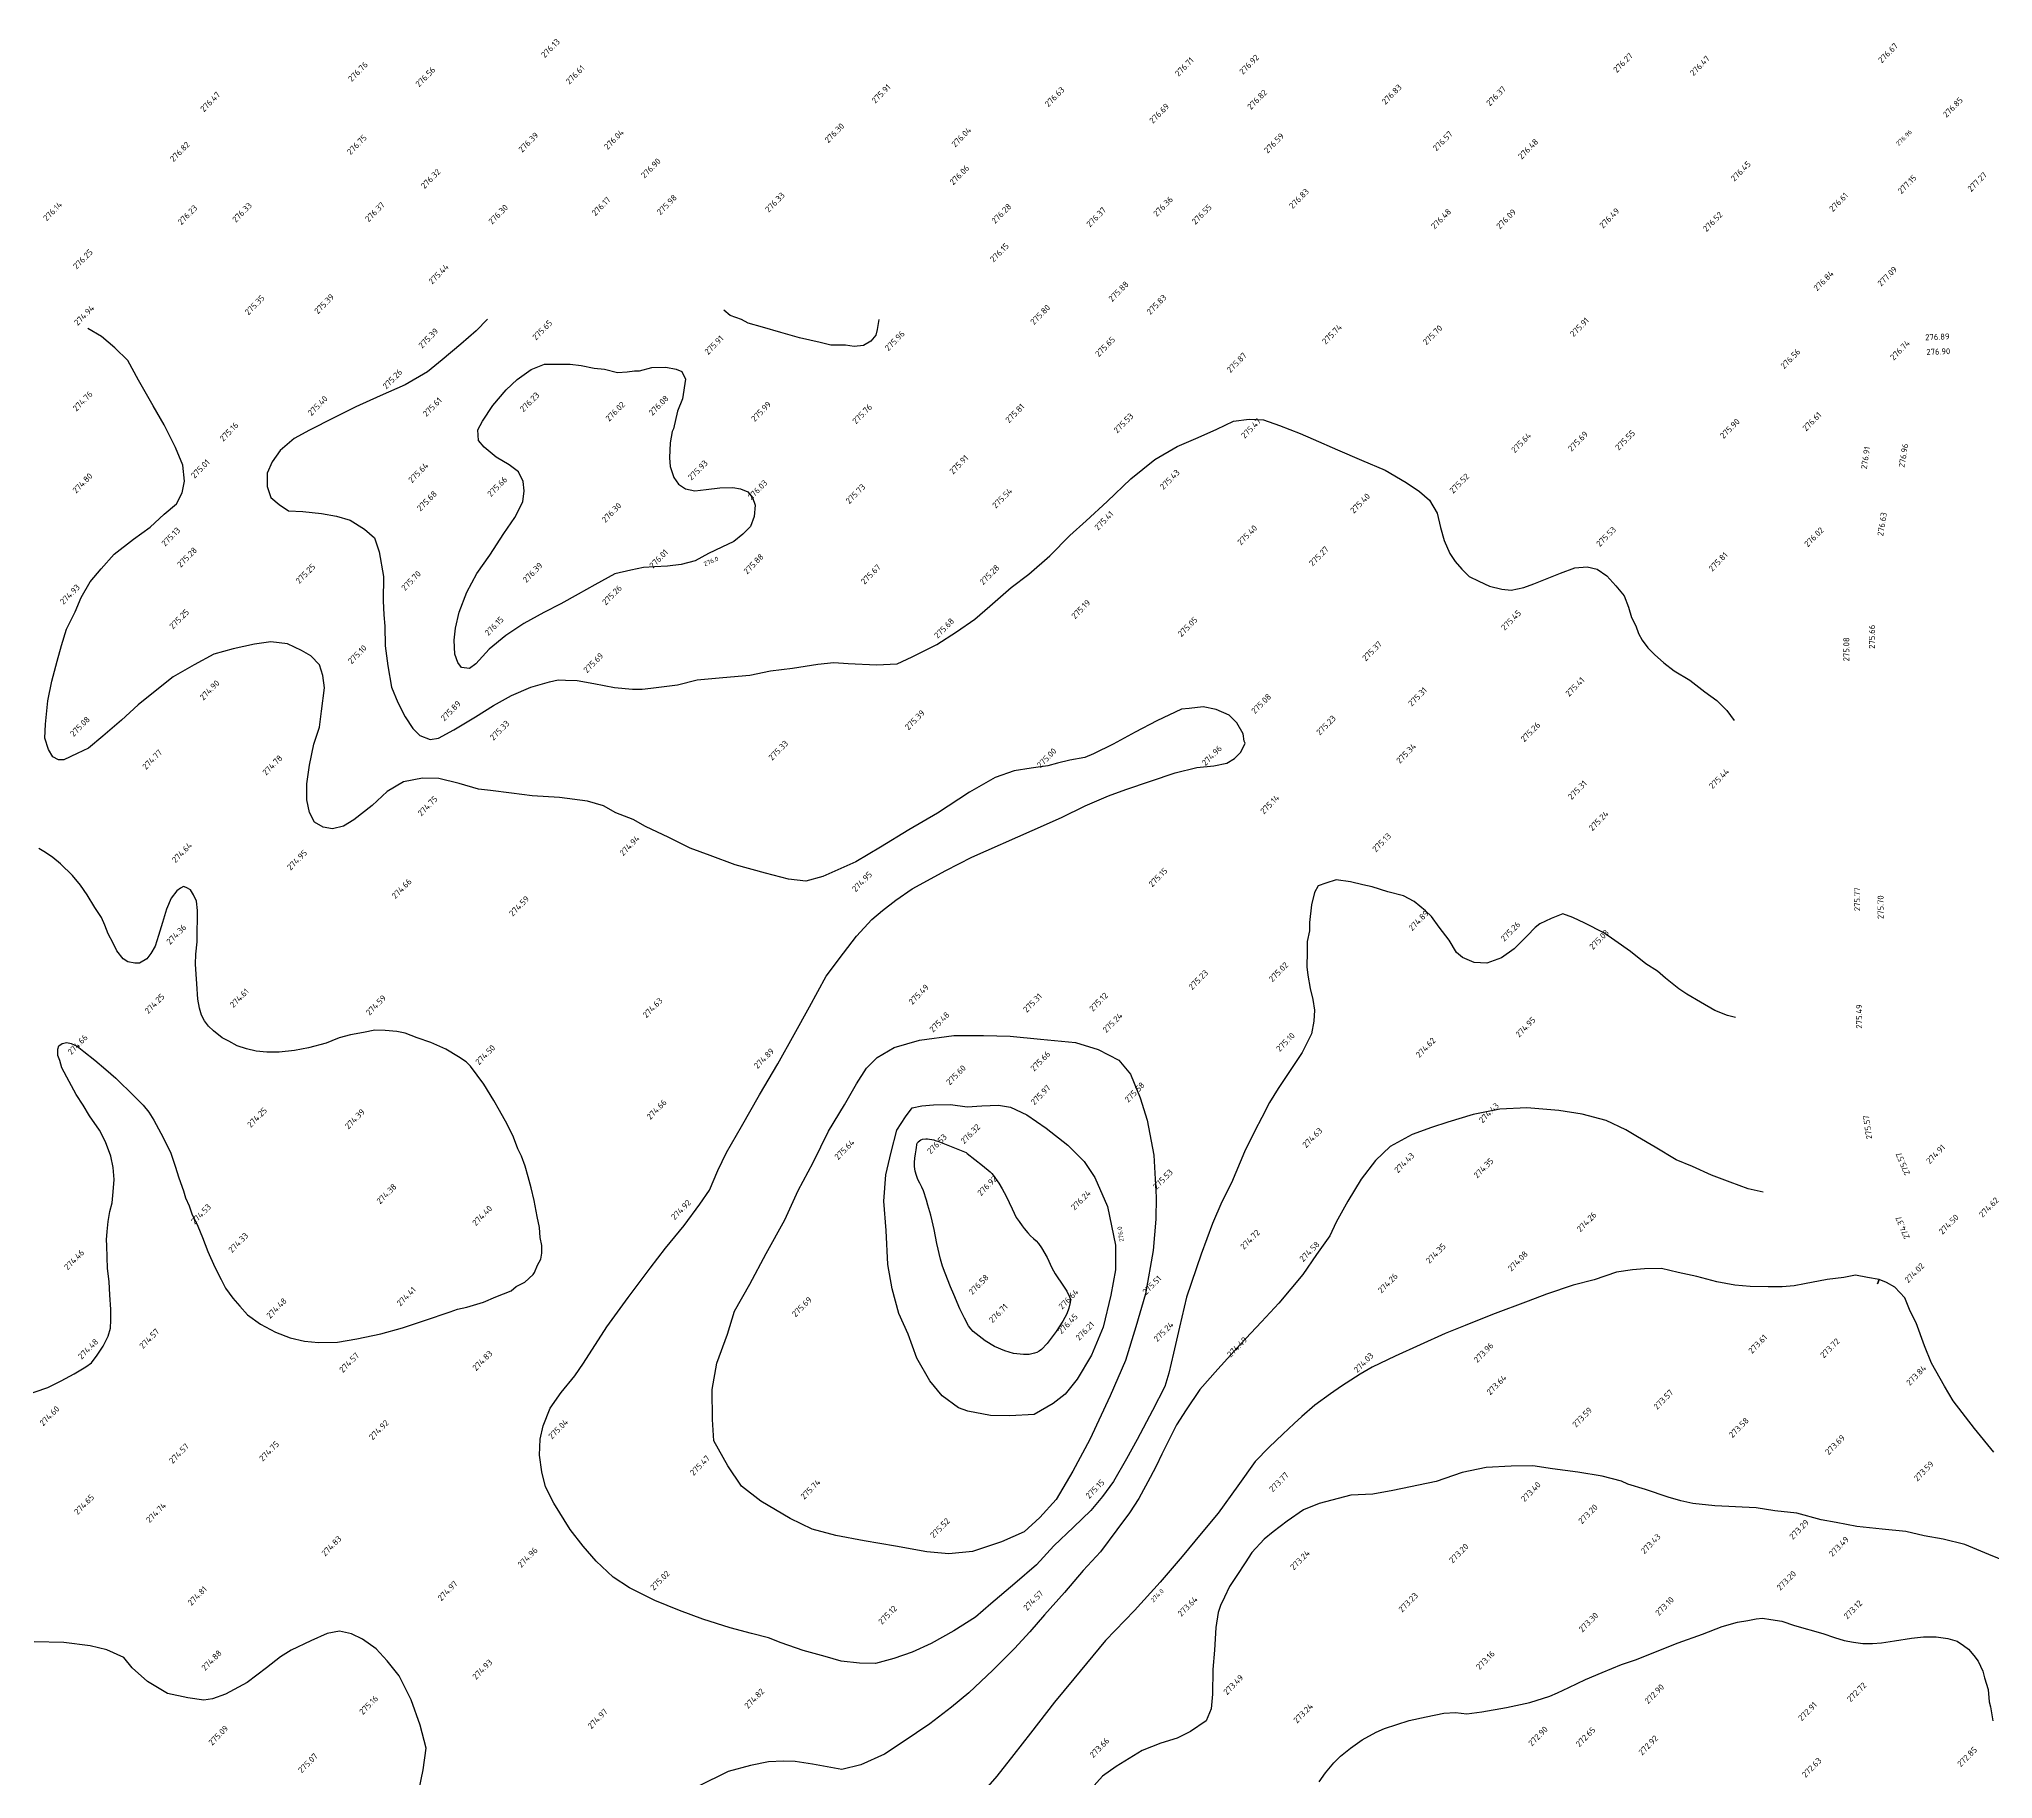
# Model space of a CAD drawing. Header units: metres. Extents: x 36952 to 37841, y 34980 to 35683.
# Drawn here: x 37219.3 to 37544.9, y 35393.1 to 35683 of the extents above; entities that cross this region are included whole.
import ezdxf

# ---------------------------------------------------------------- set-up
doc = ezdxf.new("R2010")
doc.units = ezdxf.units.M
doc.header["$LTSCALE"] = 5
doc.layers.add('Линии горизонталей', color=7, linetype='Continuous')
doc.layers.add('Отметки', color=7, linetype='Continuous')
doc.styles.get("Standard").update_dxf_attribs({"font": 'simplex.shx'})

msp = doc.modelspace()

# ---------------------------------------------------------------- linework, layer by layer
at = {"layer": 'Линии горизонталей', "color": 42, "lineweight": 30}
for points, elevation in [([(37359.24, 35636.29), (37358.99, 35634.65), (37358.74, 35633.7), (37357.89, 35632.66), (37356.69, 35631.97), (37355.14, 35631.78), (37353.67, 35632.03), (37351.27, 35632.01), (37349.46, 35632.43), (37346.01, 35633.26), (37342.91, 35634.1), (37339.89, 35635.03), (37337.47, 35635.7), (37336.35, 35636.29), (37334.45, 35636.97), (37333.42, 35637.82)], 276), ([(37502.03, 35519.99), (37500.66, 35520.32), (37498.58, 35521.17), (37496.17, 35522.52), (37493.92, 35523.88), (37492.54, 35524.73), (37490.37, 35526.53), (37488.99, 35527.72), (37487.09, 35528.91), (37484.49, 35530.96), (37481.9, 35532.83), (37480.08, 35534.11), (37476.88, 35535.72), (37474.9, 35536.65), (37473.26, 35537.24), (37471.29, 35536.45), (37469.4, 35535.58), (37468.63, 35534.97), (37467.27, 35533.58), (37466.24, 35532.54), (37465.13, 35531.42), (37462.99, 35529.94), (37460.59, 35529.06), (37458.44, 35529.13), (37456.54, 35529.98), (37455.5, 35530.83), (37454.28, 35532.89), (37452.63, 35535.02), (37451.33, 35536.82), (37450.37, 35537.76), (37448.47, 35539.3), (37446.66, 35540.23), (37444.07, 35540.9), (37441.48, 35541.74), (37439.93, 35542.07), (37437.86, 35542.57), (37435.45, 35542.9), (37433.74, 35542.37), (37432.45, 35541.93), (37431.85, 35540.81), (37431.35, 35538.74), (37431.03, 35535.81), (37431.04, 35534.44), (37430.62, 35532.63), (37430.64, 35530.91), (37430.57, 35528.41), (37430.75, 35527.04), (37431.11, 35524.8), (37431.55, 35523), (37431.83, 35521.19), (37431.75, 35519.39), (37431.34, 35517.23), (37429.81, 35514.12), (37427.6, 35510.84), (37425.81, 35508.16), (37424.37, 35505.83), (37423.1, 35503.32), (37421.91, 35501.08), (37420.21, 35497.62), (37418.01, 35492.44), (37416.4, 35489.25), (37414.88, 35485.63), (37412.94, 35480.54), (37410.5, 35473.38), (37409.33, 35468.38), (37408.33, 35464.07), (37407.58, 35460.71), (37406.91, 35458.47), (37404.87, 35454.5), (37402.32, 35449.66), (37400.54, 35446.46), (37398.33, 35442.66), (37396.54, 35440.15), (37394.58, 35437.82), (37391.68, 35435.04), (37388.43, 35431.92), (37385.53, 35428.8), (37381.94, 35425.68), (37377.92, 35422.3), (37375.36, 35420.04), (37371.76, 35417.78), (37367.99, 35415.68), (37364.82, 35414.2), (37361.73, 35413.14), (37358.72, 35412.35), (37356.05, 35412.41), (37352.95, 35412.74), (37350.28, 35413.49), (37346.66, 35414.5), (37342.95, 35415.76), (37340.88, 35416.6), (37338.04, 35417.36), (37334.5, 35418.28), (37329.93, 35419.71), (37326.05, 35421.14), (37321.91, 35422.83), (37317.68, 35424.95), (37315, 35426.74), (37312.14, 35429.39), (37309.97, 35431.86), (37307.8, 35434.69), (37305.1, 35439.06), (37303.71, 35441.8), (37303.09, 35444.29), (37302.72, 35447.04), (37302.79, 35449.71), (37303.29, 35451.95), (37304.47, 35454.88), (37306.34, 35457.47), (37308.58, 35460.29), (37310.01, 35462.4), (37313.92, 35468.46), (37317.5, 35473.3), (37321.16, 35478.23), (37323.72, 35481.52), (37326.79, 35485.33), (37329.43, 35488.87), (37331.05, 35491.21), (37332.4, 35494.49), (37333.84, 35497.51), (37336.39, 35501.83), (37339.36, 35507.1), (37342.42, 35512.28), (37345.14, 35517.12), (37347.68, 35521.78), (37350.49, 35526.88), (37353.38, 35530.69), (37355.51, 35533.54), (37358.07, 35536.31), (37359.87, 35537.79), (37362.09, 35539.52), (37364.83, 35541.44), (37370.4, 35544.49), (37374.77, 35546.67), (37384.81, 35551.13), (37389.69, 35553.32), (37393.64, 35555.24), (37397.5, 35556.9), (37400.41, 35557.96), (37404.53, 35559.36), (37408.65, 35560.77), (37412.26, 35561.66), (37415.1, 35561.94), (37417.24, 35562.38), (37418.53, 35563.16), (37419.55, 35564.2), (37420.32, 35565.67), (37420.14, 35566.02), (37419.96, 35567.22), (37418.91, 35569.1), (37417.61, 35570.38), (37415.46, 35571.32), (37413.3, 35571.73), (37410.98, 35571.45), (37409.69, 35571.36), (37405.58, 35569.44), (37401.98, 35567.52), (37398.29, 35565.51), (37395.04, 35563.94), (37393.58, 35563.33), (37391.09, 35562.88), (37389.03, 35562.35), (37387.39, 35561.9), (37384.64, 35561.54), (37381.81, 35561.09), (37378.63, 35559.95), (37374.35, 35557.51), (37369.04, 35554.03), (37364.24, 35551.24), (37359.53, 35548.37), (37355.42, 35545.93), (37349.93, 35543.48), (37347.1, 35542.68), (37344.17, 35543.01), (37340.38, 35544.01), (37335.29, 35545.44), (37331.15, 35546.95), (37327.79, 35548.22), (37324.25, 35550), (37320.37, 35551.78), (37318.29, 35552.97), (37315.45, 35554.07), (37313.37, 35555.26), (37310.7, 35556.01), (37306.05, 35556.66), (37301.49, 35556.89), (37298.04, 35557.34), (37294.51, 35557.78), (37292.53, 35558.03), (37289.34, 35558.95), (37285.9, 35559.79), (37283.23, 35559.85), (37280.05, 35559.23), (37277.31, 35557.66), (37274.83, 35555.32), (37271.75, 35552.89), (37270.04, 35551.84), (37268.23, 35551.4), (37266.63, 35551.68), (37265.18, 35552.54), (37264.37, 35554.13), (37263.92, 35556.23), (37263.93, 35558.94), (37264.37, 35562.04), (37265.12, 35565.55), (37266.04, 35568.38), (37266.37, 35571), (37266.86, 35574.91), (37266.59, 35576.94), (37266.04, 35578.74), (37264.61, 35580.22), (37263.03, 35581.13), (37260.7, 35582.23), (37257.94, 35582.55), (37255.19, 35582.19), (37251.67, 35581.39), (37248.41, 35580.5), (37245.15, 35578.76), (37241.64, 35576.75), (37238.93, 35574.59), (37235.82, 35572.07), (37233.06, 35569.52), (37229.93, 35566.85), (37227.53, 35564.87), (37225.64, 35563.99), (37223.41, 35562.94), (37222.53, 35562.92), (37221.58, 35563.42), (37220.88, 35564.61), (37220.29, 35566.53), (37220.36, 35568.86), (37220.76, 35572.73), (37221.43, 35576), (37222.35, 35579.37), (37223.02, 35581.95), (37223.86, 35584.71), (37225.3, 35587.56), (37226.31, 35589.98), (37227.84, 35592.57), (37229.63, 35594.73), (37231.85, 35597.16), (37235.02, 35599.68), (37237.84, 35601.68), (37240.15, 35603.84), (37242.2, 35605.58), (37243.13, 35607.39), (37243.55, 35609.37), (37243.27, 35612.04), (37242.05, 35614.95), (37240.13, 35618.73), (37238.3, 35621.9), (37235.86, 35626.18), (37234.11, 35629.44), (37231.95, 35631.57), (37229.7, 35633.45), (37227.45, 35634.81)], 275), ([(37294.02, 35636.33), (37292.15, 35634.42), (37289.58, 35632.16), (37286.5, 35629.56), (37284.02, 35627.56), (37280.34, 35625.39), (37276.14, 35623.55), (37272.11, 35621.71), (37268.42, 35619.88), (37264.39, 35617.87), (37261.82, 35616.48), (37259.51, 35614.48), (37258.15, 35612.58), (37257.31, 35610.68), (37257.32, 35608.44), (37257.94, 35606.64), (37259.32, 35605.45), (37260.88, 35604.42), (37263.29, 35604.27), (37266.39, 35603.95), (37268.89, 35603.54), (37271.13, 35602.87), (37273.55, 35601.33), (37275.19, 35599.88), (37275.98, 35597.57), (37276.7, 35593.44), (37276.65, 35589.4), (37276.75, 35587.08), (37276.93, 35585.19), (37276.96, 35581.92), (37277.45, 35578.57), (37278.04, 35575.04), (37279.09, 35572.47), (37280.31, 35570.07), (37281.62, 35568.13), (37282.75, 35566.99), (37284.47, 35566.31), (37285.85, 35566.5), (37288.42, 35567.89), (37292.04, 35570.09), (37295.01, 35571.98), (37298.01, 35573.64), (37301.27, 35575.04), (37304.36, 35575.94), (37305.8, 35576.24), (37307.02, 35576.2), (37309, 35576.13), (37311.76, 35575.63), (37315.21, 35574.97), (37318.21, 35574.67), (37319.8, 35574.68), (37321.23, 35574.84), (37325.7, 35575.39), (37328.96, 35576.27), (37333.26, 35576.65), (37337.73, 35577.03), (37341.17, 35577.74), (37344.86, 35578.2), (37349.07, 35578.83), (37351.74, 35579.11), (37354.15, 35578.95), (37358.88, 35578.73), (37362.32, 35578.93), (37364.81, 35580.06), (37368.92, 35582.16), (37372.18, 35584.25), (37375.26, 35586.33), (37377.74, 35588.5), (37381.33, 35591.63), (37384.24, 35593.88), (37387.74, 35596.92), (37391.07, 35600.3), (37393.81, 35602.73), (37397.31, 35605.94), (37401.24, 35609.75), (37405.26, 35612.97), (37408.94, 35615.14), (37412.46, 35616.63), (37415.55, 35618.03), (37418.38, 35619.34), (37420.95, 35619.7), (37423.36, 35619.55), (37426.04, 35618.62), (37429.49, 35617.27), (37431.65, 35616.34), (37435.7, 35614.56), (37439.67, 35612.87), (37443.64, 35611.18), (37447.1, 35609.14), (37449.35, 35607.61), (37450.99, 35606.16), (37452.3, 35604.02), (37452.83, 35601.61), (37453.45, 35599.47), (37454.41, 35597.32), (37455.28, 35595.95), (37456.41, 35594.67), (37457.62, 35593.48), (37459.26, 35592.71), (37460.99, 35591.86), (37463.06, 35591.36), (37464.61, 35591.2), (37466.75, 35591.65), (37468.38, 35592.26), (37470.61, 35593.14), (37472.85, 35594.02), (37475.25, 35594.89), (37477.31, 35595.08), (37478.95, 35594.66), (37480.59, 35593.56), (37482.07, 35591.93), (37483.45, 35590.22), (37484.16, 35588.34), (37484.69, 35586.62), (37485.38, 35585.25), (37485.82, 35583.96), (37486.43, 35582.85), (37487.39, 35581.56), (37488.52, 35580.45), (37490.07, 35579.09), (37491.8, 35577.72), (37494.4, 35576.19), (37496.91, 35574.23), (37498.9, 35572.79), (37500.54, 35571.16), (37501.76, 35569.45)], 275.5), ([(37319.38, 35627.74), (37321.44, 35628.27), (37323.76, 35628.37), (37325.49, 35628.04), (37326.44, 35627.62), (37327.05, 35626.33), (37326.55, 35623.06), (37325.71, 35620.99), (37325.04, 35618.06), (37324.79, 35617.62), (37324.46, 35615.73), (37324.39, 35613.23), (37324.49, 35611.77), (37325.1, 35609.97), (37325.88, 35608.86), (37327.01, 35608.09), (37328.56, 35607.76), (37330.45, 35607.94), (37332.77, 35608.22), (37334.92, 35608.32), (37336.21, 35608.07), (37337.42, 35607.57), (37338.2, 35606.62), (37338.64, 35605.34), (37338.48, 35603.44), (37337.89, 35601.8), (37336.61, 35600.5), (37335.07, 35599.29), (37333.1, 35598.33), (37330.87, 35597.28), (37328.64, 35596.06), (37326.33, 35595.44), (37324.01, 35595.17), (37321.86, 35595.06), (37320.05, 35594.96), (37317.9, 35594.52), (37315.24, 35593.9), (37311.9, 35592.07), (37309.16, 35590.5), (37306.24, 35588.93), (37303.42, 35587.44), (37300.07, 35585.61), (37297.08, 35583.61), (37294.34, 35581.36), (37292.12, 35578.93), (37291.04, 35578.13), (37289.7, 35578.3), (37289.11, 35579.16), (37288.58, 35580.54), (37288.48, 35582.86), (37288.72, 35584.84), (37289.31, 35587.51), (37290.57, 35590.88), (37292.27, 35593.99), (37294.4, 35597.01), (37296.78, 35600.64), (37298.57, 35603.32), (37299.92, 35605.91), (37300.17, 35607.72), (37299.99, 35609.27), (37299.2, 35610.9), (37297.64, 35612.09), (37295.48, 35613.37), (37293.49, 35614.99), (37292.54, 35616.1), (37292.44, 35617.9), (37293.2, 35619.37), (37294.9, 35621.97), (37297.12, 35624.56), (37299, 35626.3), (37301.31, 35627.95), (37303.54, 35628.83), (37305.78, 35628.84), (37307.84, 35628.86), (37309.65, 35628.61), (37311.81, 35628.2), (37313.53, 35628.04), (37315.68, 35627.45), (37317.32, 35627.55), (37318.52, 35627.73), (37319.38, 35627.74)], 276), ([(37216.38, 35456.81), (37220.79, 35458.3), (37222.99, 35459.43), (37225.16, 35460.61), (37227.11, 35461.78), (37228.04, 35462.44), (37229.01, 35463.72), (37229.98, 35465.21), (37230.84, 35466.88), (37231.23, 35468.23), (37231.29, 35469.53), (37231.24, 35471.31), (37231.08, 35473.77), (37230.99, 35475.94), (37230.72, 35478.22), (37230.63, 35479.96), (37230.62, 35481.99), (37230.54, 35482.93), (37230.67, 35484.31), (37230.81, 35485.98), (37231.08, 35487.65), (37231.51, 35489.1), (37231.68, 35490.95), (37231.81, 35492.98), (37231.65, 35495.01), (37231.27, 35496.89), (37230.38, 35499.27), (37229.39, 35501.19), (37227.74, 35503.6), (37226.68, 35505.37), (37225.51, 35507.17), (37224.33, 35509.34), (37223.12, 35511.61), (37222.75, 35512.84), (37222.45, 35513.64), (37222.44, 35514.72), (37222.62, 35515.27), (37223.16, 35515.67), (37223.96, 35515.82), (37224.65, 35515.65), (37225.63, 35515.18), (37226.79, 35514.32), (37228.62, 35512.88), (37230.44, 35511.3), (37232.12, 35509.87), (37235.15, 35506.88), (37236.68, 35505.37), (37237.59, 35504.18), (37238.44, 35502.85), (37239.61, 35500.68), (37241.19, 35497.54), (37242.01, 35495.23), (37242.6, 35493.28), (37243.38, 35491.07), (37243.71, 35489.95), (37244.3, 35488.58), (37244.75, 35487.28), (37245.74, 35485.22), (37246.52, 35483.3), (37247.44, 35480.96), (37248.62, 35478.35), (37249.65, 35476.33), (37250.38, 35474.89), (37251.59, 35473.2), (37252.76, 35471.9), (37254.04, 35470.42), (37256.19, 35468.88), (37258.73, 35467.52), (37261.13, 35466.6), (37263.56, 35466.07), (37265.85, 35465.84), (37269.04, 35465.86), (37272.26, 35466.43), (37276.24, 35467.25), (37279.89, 35468.26), (37283.54, 35469.48), (37287.84, 35470.92), (37289.03, 35471.4), (37290.62, 35471.71), (37293.37, 35472.52), (37295.43, 35473.44), (37298, 35474.44), (37298.83, 35475.13), (37300.27, 35475.87), (37301.64, 35477.18), (37301.85, 35477.48), (37302.35, 35478.71), (37302.92, 35479.73), (37303.1, 35480.71), (37303.09, 35482.01), (37302.79, 35483.32), (37302.7, 35484.98), (37302.29, 35486.83), (37301.84, 35489.51), (37301.31, 35491.6), (37300.79, 35493.41), (37300.31, 35495.18), (37299.72, 35496.85), (37299.09, 35498.11), (37298.35, 35500.06), (37297.32, 35502.23), (37296.04, 35504.5), (37295.08, 35506.16), (37293.43, 35508.87), (37292.34, 35510.38), (37291.2, 35511.86), (37290.47, 35512.58), (37289.23, 35513.44), (37287.09, 35514.69), (37284.58, 35515.79), (37282.29, 35516.61), (37280.33, 35517.39), (37278.95, 35517.67), (37276.99, 35517.8), (37275.25, 35517.86), (37273.37, 35517.49), (37271.23, 35517.07), (37269.32, 35516.59), (37268.09, 35516.07), (37267.15, 35515.7), (37264.22, 35514.92), (37261.87, 35514.5), (37259.33, 35514.2), (37257.27, 35514.22), (37255.49, 35514.39), (37253.89, 35514.74), (37252.33, 35515.27), (37250.91, 35516.02), (37249.82, 35516.59), (37248.4, 35517.78), (37247.56, 35518.53), (37246.87, 35519.43), (37246.35, 35520.37), (37246.05, 35521.53), (37245.75, 35523.05), (37245.59, 35525.58), (37245.51, 35527.18), (37245.39, 35528.88), (37245.41, 35530.51), (37245.65, 35532.58), (37245.67, 35534.35), (37245.69, 35536.34), (37245.72, 35537.83), (37245.53, 35539.39), (37245.05, 35540.43), (37244.53, 35541.23), (37243.95, 35541.59), (37243.55, 35541.76), (37243.37, 35541.8), (37242.87, 35541.51), (37242.29, 35541.07), (37241.32, 35539.86), (37240.57, 35538.01), (37239.9, 35535.79), (37239.23, 35533.65), (37238.66, 35531.84), (37237.94, 35530.67), (37237.26, 35529.76), (37236.07, 35529.06), (37235.24, 35529.02), (37234.11, 35529.27), (37233.35, 35529.73), (37232.25, 35531.1), (37231.63, 35532.36), (37230.85, 35533.92), (37230.26, 35535.36), (37229.71, 35536.63), (37228.61, 35538.29), (37227.33, 35540.41), (37226.19, 35542.04), (37224.88, 35543.62), (37222.87, 35545.6), (37221.59, 35546.64), (37220.36, 35547.5), (37219.26, 35548.14)], 274.5), ([(37343.61, 35486.28), (37345.83, 35491.16), (37348.28, 35495.8), (37350.85, 35501.04), (37353.55, 35505.44), (37355.54, 35508.9), (37357.18, 35511.52), (37358.95, 35513.31), (37361.78, 35514.99), (37366.04, 35516.21), (37371.73, 35516.96), (37376.71, 35517), (37381.13, 35516.86), (37386.2, 35516.36), (37392.02, 35515.81), (37395.82, 35514.65), (37399.27, 35512.89), (37401.19, 35510.54), (37402.79, 35506.58), (37403.97, 35502.85), (37405.08, 35497.05), (37405.49, 35490.05), (37405.4, 35486.37), (37404.96, 35481.15), (37403.71, 35473.91), (37402.09, 35468.44), (37400.38, 35462.81), (37397.78, 35456.91), (37394.4, 35449.65), (37391.59, 35444.41), (37388.78, 35439.65), (37386.07, 35436.66), (37383.48, 35434.27), (37379.7, 35432.58), (37374.85, 35431.01), (37370.94, 35430.62), (37367.26, 35430.95), (37362.03, 35431.86), (37356.81, 35432.77), (37352.06, 35433.69), (37348.14, 35434.72), (37344.45, 35436.48), (37339.56, 35439.41), (37336.34, 35441.87), (37334.07, 35445.29), (37331.78, 35449.43), (37331.52, 35452.98), (37331.48, 35457.97), (37332.28, 35462.36), (37334.02, 35467.23), (37335.18, 35471.04), (37337.76, 35475.56), (37340.45, 35480.68), (37343.61, 35486.28)], 275.5), ([(37506.63, 35490.86), (37504.14, 35491.44), (37501.12, 35492.54), (37498.01, 35493.72), (37494.82, 35495.16), (37492.14, 35496.26), (37488.6, 35498.38), (37485.66, 35500.08), (37483.76, 35501.27), (37480.48, 35502.79), (37476.43, 35503.88), (37472.55, 35504.46), (37467.22, 35504.93), (37462.74, 35504.73), (37458.28, 35503.84), (37454.07, 35502.52), (37451.33, 35501.64), (37448.15, 35500.49), (37444.47, 35498.49), (37441.99, 35496.15), (37439.6, 35493.03), (37437.39, 35489.4), (37435.44, 35485.86), (37434.42, 35483.62), (37432.21, 35480.5), (37429.91, 35477.13), (37425.9, 35472.37), (37423, 35469.25), (37419.5, 35465.53), (37415.75, 35461.37), (37412.76, 35457.99), (37410.46, 35454.62), (37408.84, 35452.12), (37406.39, 35447.19), (37405.45, 35445.21), (37404.44, 35443.31), (37402.57, 35439.85), (37401.04, 35437.43), (37398.91, 35434.58), (37396.18, 35430.95), (37393.28, 35427.83), (37390.21, 35424.19), (37386.88, 35420.47), (37384.41, 35417.61), (37381.85, 35414.84), (37381.08, 35414.06), (37378.26, 35411.2), (37374.24, 35407.47), (37371.34, 35405.04), (37367.74, 35402.26), (37363.29, 35399.3), (37360.21, 35397.22), (37356.26, 35395.47), (37353.09, 35394.67), (37348.18, 35395.58), (37345.33, 35395.99), (37343.36, 35396.06), (37340.86, 35395.96), (37337.85, 35395.33), (37334.16, 35394.36), (37329.11, 35391.83)], 274.5), ([(37364.82, 35504.93), (37364.82, 35504.93), (37366.39, 35505.25), (37368.37, 35505.43), (37371.22, 35505.46), (37373.95, 35505.12), (37376.44, 35505.26), (37379.17, 35505.39), (37381.19, 35505.05), (37383.92, 35503.77), (37387.14, 35501.54), (37390.72, 35498.72), (37393.47, 35496.01), (37395.26, 35493.3), (37397.38, 35488.51), (37398.7, 35482.02), (37398.68, 35477.93), (37397.93, 35473.7), (37396.63, 35468.4), (37394.68, 35463.71), (37392.31, 35459.71), (37390.31, 35457.21), (37388.31, 35455.65), (37385.12, 35453.85), (37381.09, 35453.58), (37377.88, 35453.68), (37374.08, 35454.36), (37372.54, 35454.94), (37369.8, 35456.94), (37367.76, 35459.42), (37365.6, 35463.2), (37364.15, 35467.22), (37362.58, 35470.64), (37361.48, 35474.79), (37360.74, 35478.81), (37360.46, 35484.5), (37360.07, 35489.36), (37360.4, 35493.75), (37361.32, 35497.56), (37362.25, 35501.21), (37363.67, 35503.45), (37364.82, 35504.93)], 276), ([(37366.52, 35499.73), (37367.08, 35499.76), (37367.36, 35499.74), (37368.39, 35499.58), (37368.65, 35499.51), (37369.08, 35499.35), (37371.03, 35498.58), (37373.81, 35497.46), (37373.85, 35497.44), (37373.89, 35497.41), (37373.97, 35497.34), (37376.51, 35495.3), (37377.82, 35494.24), (37378.09, 35493.99), (37378.33, 35493.72), (37379.26, 35492.35), (37379.81, 35491.41), (37380.46, 35490.22), (37381.45, 35488.1), (37382.15, 35486.68), (37382.61, 35485.96), (37383.11, 35485.26), (37383.45, 35484.83), (37384.07, 35484.08), (37384.53, 35483.59), (37385.04, 35483.14), (37385.47, 35482.75), (37385.86, 35482.32), (37386.36, 35481.6), (37387.3, 35479.96), (37388.1, 35478.26), (37388.62, 35477.24), (37388.96, 35476.74), (37389.7, 35475.71), (37390.56, 35474.35), (37391.02, 35473.46), (37391.13, 35473.15), (37391.17, 35472.81), (37391.15, 35472.48), (37390.93, 35471.53), (37390.57, 35470.61), (37389.91, 35469.37), (37388.81, 35467.63), (37387.32, 35465.64), (37386.34, 35464.65), (37385.98, 35464.39), (37385.59, 35464.18), (37385.17, 35464.02), (37384.29, 35463.84), (37383.38, 35463.8), (37381.7, 35463.99), (37380.23, 35464.42), (37378.55, 35465.18), (37376.96, 35466.12), (37374.97, 35467.68), (37374.56, 35468.11), (37374.22, 35468.59), (37373.5, 35469.89), (37372.77, 35471.43), (37371.75, 35473.8), (37371.21, 35475.1), (37370.3, 35477.35), (37369.88, 35478.53), (37369.52, 35479.72), (37368.9, 35482.31), (37368.46, 35484.65), (37368.16, 35486.1), (37367.91, 35487.02), (37367.43, 35488.71), (37367.18, 35489.54), (37366.7, 35491.07), (37366.44, 35491.73), (37366.11, 35492.36), (37365.76, 35493), (37365.5, 35493.67), (37365.31, 35494.4), (37365.2, 35495.14), (37365.18, 35495.83), (37365.24, 35496.52), (37365.36, 35497.26), (37365.46, 35497.94), (37365.51, 35498.31), (37365.58, 35498.77), (37365.61, 35498.91), (37365.66, 35499.03), (37365.73, 35499.15), (37365.82, 35499.25), (37366.03, 35499.44), (37366.26, 35499.6), (37366.52, 35499.73), (37366.52, 35499.73)], 276.5), ([(37545.03, 35447.57), (37541.81, 35451.47), (37538.29, 35456.09), (37536.82, 35458.55), (37534.69, 35462.38), (37533.5, 35465.28), (37532.1, 35469.12), (37531.14, 35471.07), (37530.25, 35473.24), (37528.57, 35475.04), (37527.18, 35475.83), (37525.94, 35476.33), (37525.66, 35475.6), (37525.94, 35476.33), (37523.98, 35476.68), (37522.02, 35477.03), (37520.06, 35476.65), (37517.3, 35476.34), (37513.53, 35475.59), (37511.79, 35475.28), (37509.76, 35475.12), (37507.44, 35475.11), (37504.46, 35475.16), (37501.92, 35475.36), (37498.87, 35475.92), (37495.59, 35476.84), (37492.46, 35477.47), (37489.7, 35478.17), (37486.87, 35478.08), (37484.84, 35477.92), (37482.15, 35477.54), (37478.46, 35476.27), (37474.98, 35475.38), (37470.49, 35473.89), (37467.45, 35472.71), (37461.51, 35470.49), (37456.95, 35468.64), (37453.62, 35467.31), (37445.3, 35463.54), (37441.46, 35461.7), (37439.44, 35460.52), (37436.33, 35458.54), (37434.53, 35457.29), (37431.93, 35455.39), (37429.76, 35453.48), (37428.46, 35452.31), (37426.59, 35450.56), (37424.28, 35448.36), (37421.97, 35446.02), (37419.1, 35441.93), (37415.79, 35437.41), (37412.99, 35433.97), (37409.82, 35430.18), (37406.15, 35425.86), (37401.83, 35421.19), (37397, 35416.14), (37391.74, 35409.79), (37388.51, 35405.91), (37384.55, 35400.73), (37381.74, 35397.15), (37378.94, 35393.57), (37374.33, 35388.31)], 274), ([(37547.2, 35429.29), (37544.21, 35430.5), (37540.21, 35432.15), (37536.64, 35433.06), (37533.45, 35433.62), (37530.39, 35434.32), (37526.47, 35434.73), (37522.25, 35435.14), (37518.76, 35435.84), (37516.29, 35436.25), (37512.22, 35437.39), (37508.58, 35437.8), (37505.46, 35438.28), (37503.13, 35438.41), (37500.88, 35438.47), (37498.56, 35438.59), (37494.92, 35439), (37492.89, 35439.42), (37490.78, 35440.06), (37486.99, 35441.34), (37484.08, 35442.19), (37482.99, 35442.69), (37479.79, 35443.54), (37475.72, 35444.23), (37471.5, 35444.78), (37468.23, 35445.27), (37464.6, 35445.24), (37460.46, 35444.99), (37456.48, 35444.17), (37452.13, 35442.68), (37444.88, 35441.18), (37441.55, 35440.57), (37437.92, 35440.4), (37432.63, 35438.98), (37430.02, 35437.95), (37427.28, 35436.04), (37424.96, 35434.28), (37423.45, 35433.03), (37421.43, 35430.84), (37420.28, 35429.09), (37418.92, 35426.97), (37417.7, 35425.15), (37416.84, 35423.4), (37416.2, 35422.02), (37415.77, 35420.85), (37415.42, 35418.31), (37415.16, 35414.53), (37414.89, 35411.33), (37414.85, 35407.2), (37414.65, 35404.8), (37413.8, 35402.76), (37411.19, 35401), (37408.95, 35399.89), (37406.27, 35399.07), (37403.16, 35397.82), (37398.82, 35395.17), (37396.51, 35393.56), (37394.21, 35390.93)], 273.5), ([(37432.65, 35392.62), (37433.66, 35394.09), (37435.07, 35395.77), (37436.17, 35396.89), (37437.83, 35398.23), (37439.79, 35399.62), (37442.14, 35400.88), (37443.51, 35401.49), (37445.56, 35402.19), (37447.65, 35402.84), (37450.48, 35403.46), (37453.43, 35404.04), (37455.36, 35404.19), (37457.24, 35403.94), (37459.72, 35404.3), (37463.83, 35405.02), (37467.73, 35405.86), (37471.06, 35406.91), (37472.34, 35407.44), (37474.22, 35408.31), (37476.99, 35409.66), (37479.77, 35410.83), (37483.02, 35412.14), (37485.33, 35412.93), (37492.46, 35415.77), (37496.52, 35417.21), (37499.77, 35418.52), (37502.33, 35419.23), (37504.04, 35419.49), (37505.45, 35419.8), (37506.53, 35419.86), (37507.9, 35419.69), (37509.74, 35419.41), (37511.85, 35418.69), (37516.57, 35417.36), (37518.5, 35416.64), (37520.13, 35416.14), (37521.68, 35415.9), (37523.22, 35415.65), (37524.85, 35415.66), (37526.35, 35415.8), (37528.53, 35416.12), (37531.36, 35416.57), (37533.33, 35416.75), (37535.47, 35416.77), (37537.4, 35416.48), (37538.94, 35416.07), (37540.02, 35415.34), (37540.84, 35414.71), (37541.75, 35413.64), (37542.44, 35412.71), (37543.22, 35411.08), (37543.49, 35409.97), (37544.1, 35408.01), (37544.29, 35405.95), (37544.51, 35405.14), (37544.91, 35402.78)], 273), ([(37282.32, 35389.77), (37283.32, 35394.59), (37283.81, 35398.21), (37282.83, 35402.07), (37281.34, 35406.28), (37279.33, 35410.3), (37277.33, 35412.79), (37275.51, 35414.75), (37273.18, 35416.37), (37271.37, 35417.3), (37269.38, 35417.72), (37267.32, 35417.36), (37264.58, 35416.13), (37261.32, 35414.56), (37259.52, 35413.43), (37257.21, 35411.61), (37253.96, 35409.17), (37250.36, 35407.25), (37248.22, 35406.46), (37246.76, 35406.2), (37244.09, 35406.61), (37240.73, 35407.36), (37237.36, 35409.31), (37234.84, 35411.61), (37233.46, 35413.32), (37230.61, 35414.59), (37227.85, 35415.26), (37223.46, 35415.83), (37218.47, 35415.97)], 275)]:
    msp.add_lwpolyline(points, dxfattribs=dict(at, elevation=elevation))

# ---------------------------------------------------------------- texts
for s, rotation, p in [('276.0', 23.0189, (37330.25, 35595.15)), ('276.0', 98.6189, (37400.1, 35482.67)), ('274.0', 45.3189, (37405, 35422.47))]:
    msp.add_text(s, height=0.75, rotation=rotation, dxfattribs=at).set_placement(p)
at = {"layer": 'Отметки', "color": 7}
for s, height, rotation, p in [('276.13', 1, 45.4189, (37303.57, 35679.81)), ('276.67', 1, 45.4189, (37526.38, 35678.93)), ('276.76', 1, 45.4189, (37271.41, 35675.82)), ('276.71', 1, 45.4189, (37409.2, 35676.71)), ('276.92', 1, 45.4189, (37419.91, 35677.02)), ('276.27', 1, 45.4189, (37482.23, 35677.32)), ('276.47', 1, 45.4189, (37495.01, 35676.8)), ('276.56', 1, 45.4189, (37282.63, 35674.94)), ('276.61', 1, 45.4189, (37307.68, 35675.39)), ('276.47', 1, 45.4189, (37246.77, 35670.78)), ('275.91', 1, 45.4189, (37358.65, 35672.21)), ('276.63', 1, 45.4189, (37387.5, 35671.62)), ('276.82', 1, 45.4189, (37421.25, 35671.17)), ('276.83', 1, 45.4189, (37443.66, 35672.02)), ('276.37', 1, 45.4189, (37461.07, 35671.77)), ('276.85', 1, 45.4189, (37537.16, 35669.86)), ('276.69', 1, 45.4189, (37404.92, 35668.85)), ('276.82', 1, 45.4189, (37241.71, 35662.48)), ('276.75', 1, 45.4189, (37271.22, 35663.65)), ('276.39', 1, 45.4189, (37299.8, 35664.04)), ('276.04', 1, 45.4189, (37314.06, 35664.51)), ('276.30', 1, 45.4189, (37350.82, 35665.61)), ('276.04', 1, 45.4189, (37371.96, 35664.91)), ('276.59', 1, 45.4189, (37424.04, 35663.9)), ('276.57', 1, 45.4189, (37452.16, 35664.26)), ('276.48', 1, 45.4189, (37466.38, 35662.91)), ('276.96', 0.75, 45.4189, (37529.22, 35665.17)), ('276.90', 1, 45.4189, (37320.21, 35659.74)), ('276.45', 1, 45.4189, (37501.82, 35659.22)), ('276.32', 1, 45.4189, (37283.54, 35657.99)), ('276.06', 1, 45.4189, (37371.64, 35658.6)), ('277.15', 1, 45.4189, (37529.65, 35657.13)), ('277.27', 1, 45.4189, (37541.27, 35657.48)), ('276.17', 1, 45.4189, (37312.01, 35653.47)), ('275.98', 1, 45.4189, (37322.85, 35653.61)), ('276.33', 1, 45.4189, (37340.9, 35654.06)), ('276.36', 1, 45.4189, (37405.57, 35653.36)), ('276.83', 1, 45.4189, (37428.21, 35654.66)), ('276.61', 1, 45.4189, (37518.22, 35654.16)), ('276.14', 1, 45.4189, (37220.59, 35652.62)), ('276.23', 1, 45.4189, (37243.01, 35651.96)), ('276.33', 1, 45.4189, (37252.1, 35652.37)), ('276.37', 1, 45.4189, (37274.23, 35652.46)), ('276.30', 1, 45.4189, (37294.79, 35652.05)), ('276.28', 1, 45.4189, (37378.63, 35652.17)), ('276.37', 1, 45.4189, (37394.44, 35651.59)), ('276.55', 1, 45.4189, (37412, 35652.03)), ('276.48', 1, 45.4189, (37451.87, 35651.26)), ('276.09', 1, 45.4189, (37462.74, 35651.26)), ('276.49', 1, 45.4189, (37479.92, 35651.39)), ('276.52', 1, 45.4189, (37497.17, 35650.83)), ('276.25', 1, 45.4189, (37225.57, 35644.59)), ('276.15', 1, 45.4189, (37378.37, 35645.75)), ('275.44', 1, 45.4189, (37284.81, 35642.07)), ('276.84', 1, 45.4189, (37515.61, 35640.95)), ('277.09', 1, 45.4189, (37526.27, 35641.72)), ('275.35', 1, 45.4189, (37254.19, 35636.93)), ('275.39', 1, 45.4189, (37265.77, 35637.11)), ('275.88', 1, 45.4189, (37398.12, 35639.16)), ('275.83', 1, 45.4189, (37404.48, 35636.99)), ('274.94', 1, 45.4189, (37225.75, 35635.2)), ('275.80', 1, 45.4189, (37385.1, 35635.32)), ('275.91', 1, 45.4189, (37475.03, 35633.32)), ('275.39', 1, 45.4189, (37283.13, 35631.4)), ('275.65', 1, 45.4189, (37302.11, 35632.75)), ('275.91', 1, 45.4189, (37330.8, 35630.33)), ('275.96', 1, 45.4189, (37360.84, 35630.95)), ('275.65', 1, 45.4189, (37395.9, 35629.98)), ('275.74', 1, 45.4189, (37433.71, 35632.06)), ('275.70', 1, 45.4189, (37450.5, 35631.95)), ('276.89', 1, 2.2189, (37533.64, 35632.82)), ('275.87', 1, 45.4189, (37417.83, 35627.32)), ('276.56', 1, 45.4189, (37510.11, 35627.97)), ('276.74', 1, 45.4189, (37528.37, 35629.41)), ('276.90', 1, 2.2189, (37533.83, 35630.37)), ('275.26', 1, 45.4189, (37277.16, 35624.6)), ('274.76', 1, 45.4189, (37225.52, 35620.91)), ('275.40', 1, 45.4189, (37264.69, 35620.15)), ('276.23', 1, 45.4189, (37300.02, 35620.78)), ('276.08', 1, 45.4189, (37321.51, 35620.2)), ('275.61', 1, 45.4189, (37283.86, 35620.01)), ('276.02', 1, 45.4189, (37314.3, 35619.22)), ('275.99', 1, 45.4189, (37338.57, 35619.18)), ('275.76', 1, 45.4189, (37355.44, 35618.77)), ('275.81', 1, 45.4189, (37380.94, 35618.95)), ('275.53', 1, 45.4189, (37398.97, 35617.25)), ('276.61', 1, 45.4189, (37513.77, 35617.59)), ('275.16', 1, 45.4189, (37249.99, 35615.88)), ('275.47', 1, 45.4189, (37420.22, 35616.38)), ('275.64', 1, 45.4189, (37465.23, 35613.97)), ('275.69', 1, 45.4189, (37474.69, 35614.21)), ('275.55', 1, 45.4189, (37482.55, 35614.4)), ('275.90', 1, 45.4189, (37500.02, 35616.35)), ('275.91', 1, 45.4189, (37371.61, 35610.41)), ('276.91', 1, 80.9189, (37523.87, 35611.29)), ('276.96', 1, 80.9189, (37530.17, 35611.56)), ('274.80', 1, 45.4189, (37225.48, 35607.24)), ('275.01', 1, 45.4189, (37245.22, 35609.73)), ('275.64', 1, 45.4189, (37281.44, 35608.97)), ('275.93', 1, 45.4189, (37328.03, 35609.41)), ('275.43', 1, 45.4189, (37406.67, 35607.84)), ('275.52', 1, 45.4189, (37454.94, 35607.21)), ('275.68', 1, 45.4189, (37282.87, 35604.26)), ('275.66', 1, 45.4189, (37294.61, 35606.66)), ('276.03', 1, 45.4189, (37338.01, 35606.15)), ('275.73', 1, 45.4189, (37354.32, 35605.47)), ('275.54', 1, 45.4189, (37378.75, 35604.74)), ('275.40', 1, 45.4189, (37438.4, 35603.89)), ('276.30', 1, 45.4189, (37313.68, 35602.36)), ('275.41', 1, 45.4189, (37395.78, 35601.07)), ('276.63', 1, 80.9189, (37526.61, 35600.13)), ('275.13', 1, 45.4189, (37240.3, 35598.39)), ('275.40', 1, 45.4189, (37419.59, 35598.59)), ('275.53', 1, 45.4189, (37479.4, 35598.34)), ('276.02', 1, 45.4189, (37514.06, 35598.29)), ('275.28', 1, 45.4189, (37242.92, 35594.89)), ('276.01', 1, 45.4189, (37321.61, 35594.73)), ('275.27', 1, 45.4189, (37431.54, 35595.1)), ('275.81', 1, 45.4189, (37498.13, 35594.22)), ('275.25', 1, 45.4189, (37262.67, 35592.17)), ('275.70', 1, 45.4189, (37280.28, 35591)), ('276.39', 1, 45.4189, (37300.51, 35592.35)), ('275.88', 1, 45.4189, (37337.3, 35593.75)), ('275.67', 1, 45.4189, (37356.86, 35592.06)), ('275.28', 1, 45.4189, (37376.63, 35591.97)), ('274.93', 1, 45.4189, (37223.39, 35588.7)), ('275.26', 1, 45.4189, (37313.75, 35588.61)), ('275.25', 1, 45.4189, (37241.61, 35584.6)), ('275.19', 1, 45.4189, (37391.94, 35586.3)), ('275.45', 1, 45.4189, (37463.54, 35584.39)), ('276.15', 1, 45.4189, (37294.18, 35583.5)), ('275.68', 1, 45.4189, (37369.06, 35583.06)), ('275.05', 1, 45.4189, (37409.67, 35583.32)), ('275.66', 1, 89.9189, (37525.24, 35581.41)), ('275.10', 1, 45.4189, (37271.38, 35578.8)), ('275.37', 1, 45.4189, (37440.4, 35579.28)), ('275.08', 1, 89.9189, (37520.97, 35579.32)), ('275.69', 1, 45.4189, (37310.62, 35577.29)), ('274.90', 1, 45.4189, (37246.67, 35572.75)), ('275.31', 1, 45.4189, (37448.06, 35571.74)), ('275.41', 1, 45.4189, (37474.27, 35573.38)), ('275.89', 1, 45.4189, (37286.83, 35569.28)), ('275.08', 1, 45.4189, (37421.92, 35570.48)), ('275.08', 1, 45.4189, (37225.07, 35566.7)), ('275.33', 1, 45.4189, (37295.02, 35566.06)), ('275.39', 1, 45.4189, (37364.18, 35567.78)), ('275.23', 1, 45.4189, (37432.74, 35566.92)), ('275.26', 1, 45.4189, (37466.8, 35565.8)), ('275.33', 1, 45.4189, (37341.46, 35562.73)), ('274.96', 1, 45.4189, (37413.68, 35561.84)), ('275.34', 1, 45.4189, (37446.07, 35562.22)), ('274.77', 1, 45.4189, (37237.12, 35561.2)), ('274.78', 1, 45.4189, (37257.13, 35560.23)), ('275.00', 1, 45.4189, (37386.19, 35561.48)), ('275.31', 1, 45.4189, (37474.69, 35556.2)), ('275.44', 1, 45.4189, (37498.19, 35557.99)), ('274.75', 1, 45.4189, (37283, 35553.44)), ('275.14', 1, 45.4189, (37423.41, 35553.78)), ('275.24', 1, 45.4189, (37478.15, 35550.98)), ('274.64', 1, 45.4189, (37242.05, 35545.67)), ('274.94', 1, 45.4189, (37316.64, 35546.82)), ('275.13', 1, 45.4189, (37442.08, 35547.45)), ('274.95', 1, 45.4189, (37261.23, 35544.43)), ('274.66', 1, 45.4189, (37278.67, 35539.67)), ('274.95', 1, 45.4189, (37355.38, 35540.82)), ('275.15', 1, 45.4189, (37404.8, 35541.63)), ('274.59', 1, 45.4189, (37298.24, 35536.76)), ('275.77', 1, 89.9189, (37522.78, 35537.7)), ('275.70', 1, 89.9189, (37526.68, 35536.38)), ('274.89', 1, 45.4189, (37448.12, 35534.32)), ('275.26', 1, 45.4189, (37463.47, 35532.56)), ('274.36', 1, 45.4189, (37241.13, 35532.05)), ('275.03', 1, 45.4189, (37478.24, 35531.2)), ('275.02', 1, 45.4189, (37424.83, 35525.82)), ('275.23', 1, 45.4189, (37411.46, 35524.5)), ('274.25', 1, 45.4189, (37237.51, 35520.51)), ('274.61', 1, 45.4189, (37251.7, 35521.53)), ('274.59', 1, 45.4189, (37274.38, 35520.24)), ('274.63', 1, 45.4189, (37320.5, 35519.82)), ('275.49', 1, 45.4189, (37364.82, 35522.03)), ('275.31', 1, 45.4189, (37383.9, 35520.73)), ('275.12', 1, 45.4189, (37394.92, 35520.89)), ('275.48', 1, 45.4189, (37368.27, 35517.42)), ('275.24', 1, 45.4189, (37397.15, 35517.33)), ('274.95', 1, 45.4189, (37465.95, 35516.59)), ('275.49', 1, 89.9189, (37523.1, 35518.12)), ('274.66', 1, 45.4189, (37224.68, 35513.68)), ('275.10', 1, 45.4189, (37426.06, 35514.2)), ('274.62', 1, 45.4189, (37449.33, 35513.2)), ('274.50', 1, 45.4189, (37292.61, 35511.98)), ('274.89', 1, 45.4189, (37339.03, 35511.36)), ('275.66', 1, 45.4189, (37385.11, 35510.93)), ('275.60', 1, 45.4189, (37371.07, 35508.63)), ('274.66', 1, 45.4189, (37321.16, 35502.87)), ('275.97', 1, 45.4189, (37385.16, 35505.31)), ('275.58', 1, 45.4189, (37400.81, 35505.73)), ('274.25', 1, 45.4189, (37254.59, 35501.55)), ('274.39', 1, 45.4189, (37270.86, 35501.28)), ('274.43', 1, 45.4189, (37459.85, 35502.3)), ('275.57', 1, 97.9189, (37524.79, 35499.78)), ('276.53', 1, 45.4189, (37367.89, 35497.13)), ('276.32', 1, 45.4189, (37373.47, 35498.82)), ('274.63', 1, 45.4189, (37430.44, 35498.17)), ('275.64', 1, 45.4189, (37352.46, 35496.18)), ('274.43', 1, 45.4189, (37445.75, 35493.98)), ('274.35', 1, 45.4189, (37458.96, 35493.11)), ('275.57', 1, 112.9189, (37531.14, 35493.94)), ('274.91', 1, 45.4189, (37534.38, 35495.5)), ('276.92', 1, 45.4189, (37376.27, 35490.17)), ('275.53', 1, 45.4189, (37405.55, 35491.25)), ('274.38', 1, 45.4189, (37276.14, 35488.8)), ('276.24', 1, 45.4189, (37391.87, 35487.78)), ('274.62', 1, 45.4189, (37543.18, 35486.58)), ('274.53', 1, 45.4189, (37245.24, 35485.45)), ('274.40', 1, 45.4189, (37292.1, 35485.18)), ('274.92', 1, 45.4189, (37325.23, 35486.18)), ('274.26', 1, 45.4189, (37476.16, 35484.15)), ('274.37', 1, 112.9189, (37531.09, 35483.3)), ('274.50', 1, 45.4189, (37536.49, 35483.74)), ('274.33', 1, 45.4189, (37251.46, 35480.68)), ('274.72', 1, 45.4189, (37420.08, 35481.22)), ('274.46', 1, 45.4189, (37224.08, 35477.81)), ('274.58', 1, 45.4189, (37429.95, 35479.18)), ('274.35', 1, 45.4189, (37451.02, 35478.89)), ('274.08', 1, 45.4189, (37464.67, 35477.6)), ('276.58', 1, 45.4189, (37374.82, 35473.69)), ('275.51', 1, 45.4189, (37403.78, 35473.68)), ('274.26', 1, 45.4189, (37443.02, 35473.94)), ('274.02', 1, 45.4189, (37530.79, 35475.66)), ('274.41', 1, 45.4189, (37279.51, 35471.79)), ('276.64', 1, 45.4189, (37389.79, 35471.27)), ('274.48', 1, 45.4189, (37257.8, 35469.73)), ('275.69', 1, 45.4189, (37345.36, 35469.98)), ('276.71', 1, 45.4189, (37378.2, 35469.01)), ('276.45', 1, 45.4189, (37389.67, 35467.16)), ('274.57', 1, 45.4189, (37236.62, 35464.69)), ('276.21', 1, 45.4189, (37392.64, 35466.05)), ('275.24', 1, 45.4189, (37405.65, 35465.84)), ('273.61', 1, 45.4189, (37504.75, 35463.88)), ('274.48', 1, 45.4189, (37226.4, 35462.94)), ('274.57', 1, 45.4189, (37269.93, 35460.7)), ('274.83', 1, 45.4189, (37292.13, 35461.01)), ('274.49', 1, 45.4189, (37417.88, 35463.26)), ('274.03', 1, 45.4189, (37439, 35460.71)), ('273.96', 1, 45.4189, (37458.99, 35462.38)), ('273.72', 1, 45.4189, (37516.72, 35463.14)), ('273.84', 1, 45.4189, (37531.06, 35458.56)), ('273.64', 1, 45.4189, (37461.13, 35456.98)), ('273.57', 1, 45.4189, (37488.95, 35454.56)), ('274.60', 1, 45.4189, (37219.99, 35451.82)), ('273.59', 1, 45.4189, (37475.42, 35451.58)), ('274.92', 1, 45.4189, (37274.88, 35449.48)), ('275.04', 1, 45.4189, (37304.77, 35449.62)), ('273.58', 1, 45.4189, (37501.5, 35449.86)), ('274.57', 1, 45.4189, (37241.57, 35445.56)), ('274.75', 1, 45.4189, (37256.59, 35445.93)), ('273.69', 1, 45.4189, (37517.54, 35447.01)), ('275.47', 1, 45.4189, (37328.38, 35443.56)), ('273.59', 1, 45.4189, (37532.32, 35442.62)), ('275.74', 1, 45.4189, (37346.8, 35439.59)), ('275.15', 1, 45.4189, (37394.3, 35439.71)), ('273.77', 1, 45.4189, (37424.89, 35440.81)), ('273.40', 1, 45.4189, (37466.86, 35439.19)), ('274.65', 1, 45.4189, (37225.75, 35437.05)), ('274.74', 1, 45.4189, (37237.74, 35435.69)), ('273.20', 1, 45.4189, (37476.41, 35435.5)), ('275.52', 1, 45.4189, (37368.39, 35433.14)), ('273.29', 1, 45.4189, (37511.56, 35432.91)), ('274.83', 1, 45.4189, (37266.97, 35430.12)), ('274.96', 1, 45.4189, (37299.66, 35428.23)), ('273.20', 1, 45.4189, (37454.87, 35428.96)), ('273.43', 1, 45.4189, (37486.83, 35430.51)), ('273.49', 1, 45.4189, (37518.17, 35430.05)), ('273.24', 1, 45.4189, (37428.39, 35427.81)), ('274.81', 1, 45.4189, (37244.68, 35421.9)), ('274.97', 1, 45.4189, (37286.33, 35422.66)), ('275.02', 1, 45.4189, (37321.75, 35424.43)), ('273.20', 1, 45.4189, (37509.47, 35424.41)), ('275.12', 1, 45.4189, (37359.75, 35418.74)), ('274.57', 1, 45.4189, (37383.93, 35421.06)), ('273.64', 1, 45.4189, (37409.65, 35420.07)), ('273.23', 1, 45.4189, (37446.45, 35420.77)), ('273.10', 1, 45.4189, (37489.25, 35420.21)), ('273.12', 1, 45.4189, (37520.63, 35419.64)), ('273.30', 1, 45.4189, (37476.48, 35417.46)), ('274.88', 1, 45.4189, (37246.97, 35411.05)), ('274.93', 1, 45.4189, (37292.12, 35409.56)), ('273.16', 1, 45.4189, (37459.37, 35411.2)), ('273.49', 1, 45.4189, (37417.27, 35407.01)), ('272.90', 1, 45.4189, (37487.45, 35405.51)), ('272.72', 1, 45.4189, (37521.19, 35405.82)), ('275.16', 1, 45.4189, (37273.26, 35403.71)), ('274.82', 1, 45.4189, (37337.45, 35404.72)), ('273.24', 1, 45.4189, (37428.93, 35402.29)), ('272.91', 1, 45.4189, (37513.05, 35402.66)), ('274.97', 1, 45.4189, (37311.33, 35401.34)), ('275.09', 1, 45.4189, (37248.14, 35398.59)), ('273.66', 1, 45.4189, (37394.97, 35396.53)), ('272.90', 1, 45.4189, (37468.07, 35398.47)), ('272.65', 1, 45.4189, (37475.99, 35398.34)), ('272.92', 1, 45.4189, (37486.44, 35396.96)), ('275.07', 1, 45.4189, (37263.07, 35393.98)), ('272.63', 1, 45.4189, (37513.69, 35393.24)), ('272.85', 1, 45.4189, (37539.56, 35395.01))]:
    msp.add_text(s, height=height, rotation=rotation, dxfattribs=at).set_placement(p)

doc.saveas('drawing.dxf')
